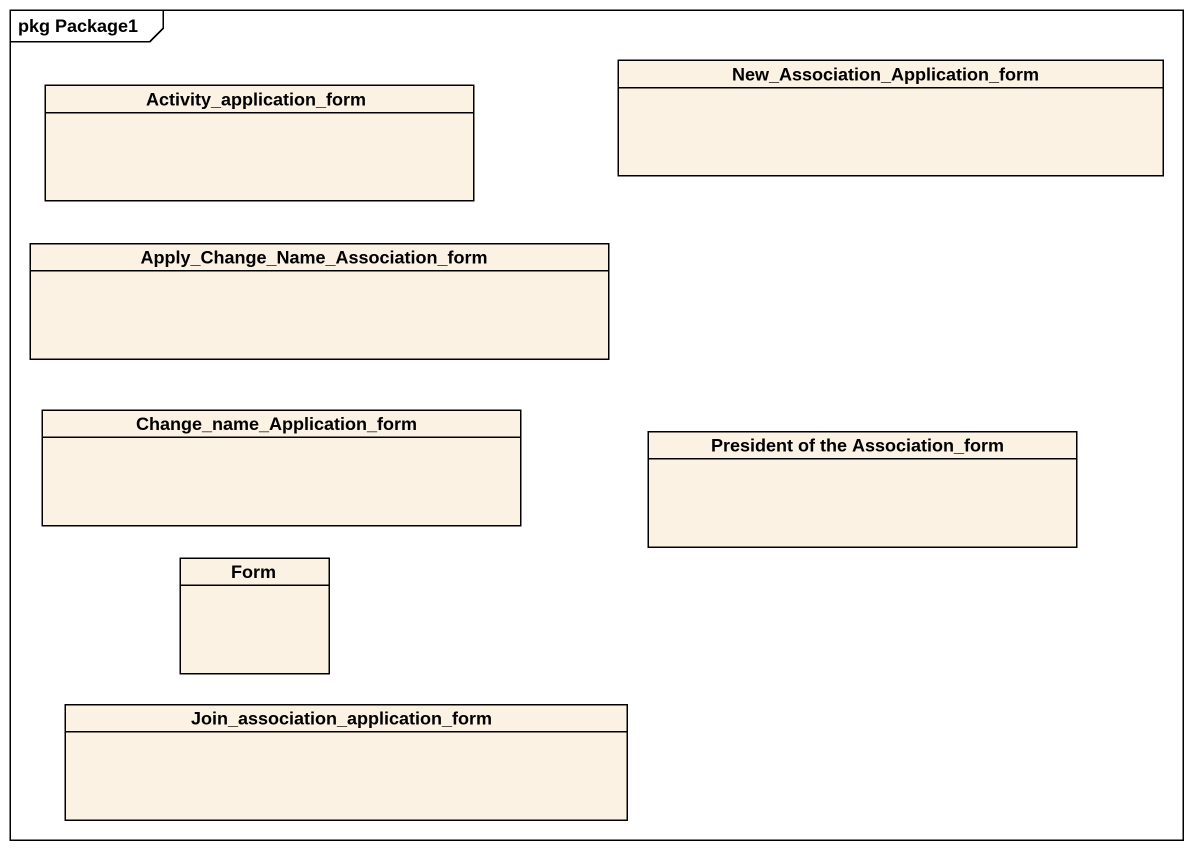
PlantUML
@startuml
mainframe pkg Package1
hide circle
hide empty members
class "New_Association_Application_form" as New_Association_Application
class Activity_application_form
class "Apply_Change_Name_Association_form" as Apply_Change_Name
class Change_name_Application_form
class "President of the Association_form" as President_of_the
class Form
class "Join_association_application_form" as Join_association
@enduml
